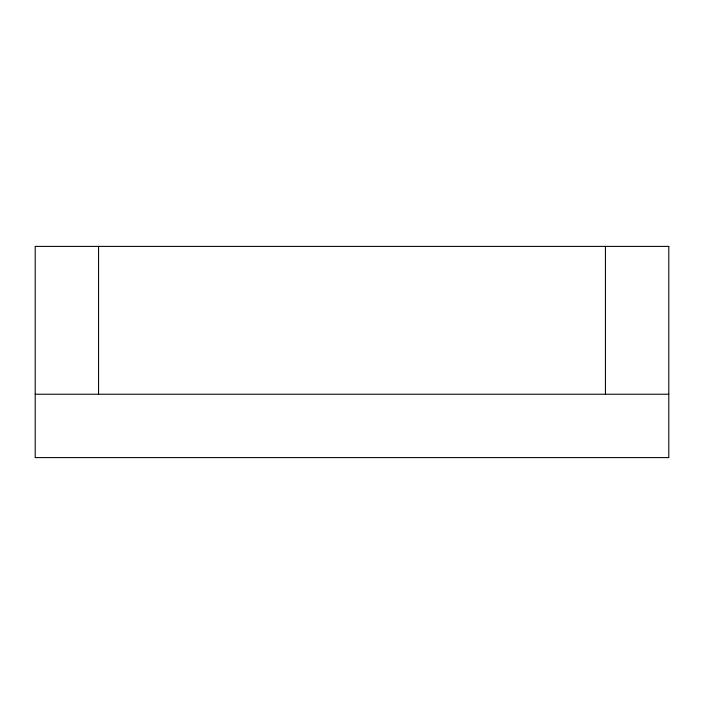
<?xml version="1.0" encoding="UTF-8"?>
<svg xmlns="http://www.w3.org/2000/svg" width="704" height="704" viewBox="0 0 704 704"><rect width="100%" height="100%" fill="white"/><g stroke="black" fill="none" stroke-linecap="round" stroke-linejoin="round"><path stroke-width="1.06" d="M35.2 394.24L668.8 394.24M605.44 246.4L605.44 394.24M98.56 246.4L98.56 394.24M668.8 246.4L35.2 246.4L35.2 457.6L668.8 457.6L668.8 246.4"/></g></svg>
